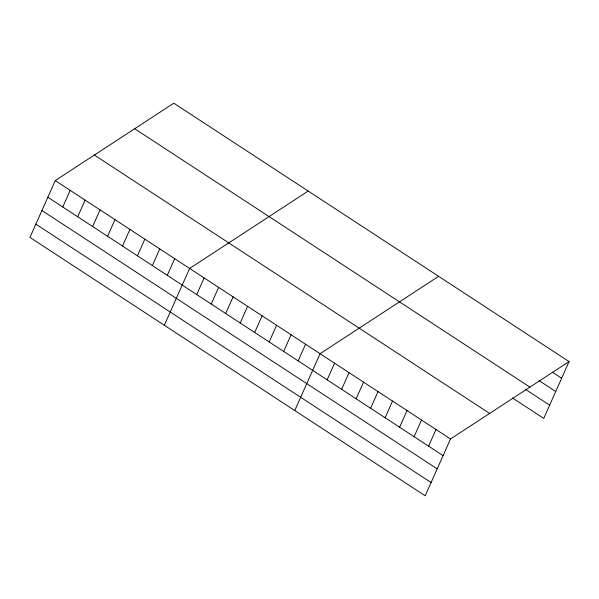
<?xml version="1.0" encoding="UTF-8"?>
<svg xmlns="http://www.w3.org/2000/svg" width="599" height="599" viewBox="0 0 599 599"><rect width="100%" height="100%" fill="white"/><g stroke="black" fill="none" stroke-linecap="round" stroke-linejoin="round"><path stroke-width="0.9" d="M55.25 180.591L29.95 237.414L425.2 495.8L450.5 438.977L569.05 361.586L173.8 103.2L55.25 180.591L450.5 438.977M62.768 207.007L70.18 190.355M77.698 216.771L85.11 200.111M92.628 226.527L100.048 209.875M107.558 236.291L114.978 219.638M122.496 246.054L129.908 229.395M137.426 255.818L144.838 239.158M152.356 265.574L159.776 248.922M167.286 275.338L174.706 258.678M164.336 325.264L189.636 268.442L308.186 191.051M196.712 294.573L204.132 277.914M211.207 304.045L218.62 287.393M225.696 313.524L233.116 296.864M240.192 322.996L247.604 306.336M254.68 332.467L262.1 315.815M269.176 341.947L276.588 325.287M283.671 351.418L291.084 334.759M298.16 360.89L305.572 344.238M294.768 410.532L320.068 353.709L438.618 276.319M327.144 379.841L334.564 363.181M341.64 389.313L349.052 372.66M356.128 398.792L363.548 382.132M370.624 408.263L378.036 391.604M385.112 417.735L392.532 401.083M399.608 427.214L407.021 410.555M414.104 436.686L421.516 420.026M428.592 446.158L436.012 429.505M569.05 361.586L543.75 418.409L512.474 397.968M552.48 372.256L561.637 378.239M538.95 380.53L555.73 391.499M134.678 128.74L529.928 387.126M525.241 389.2L549.65 405.156M94.372 155.051L489.623 413.437M47.838 197.243L443.088 455.637M41.93 210.504L437.188 468.89M35.85 224.161L431.1 482.547"/></g></svg>
